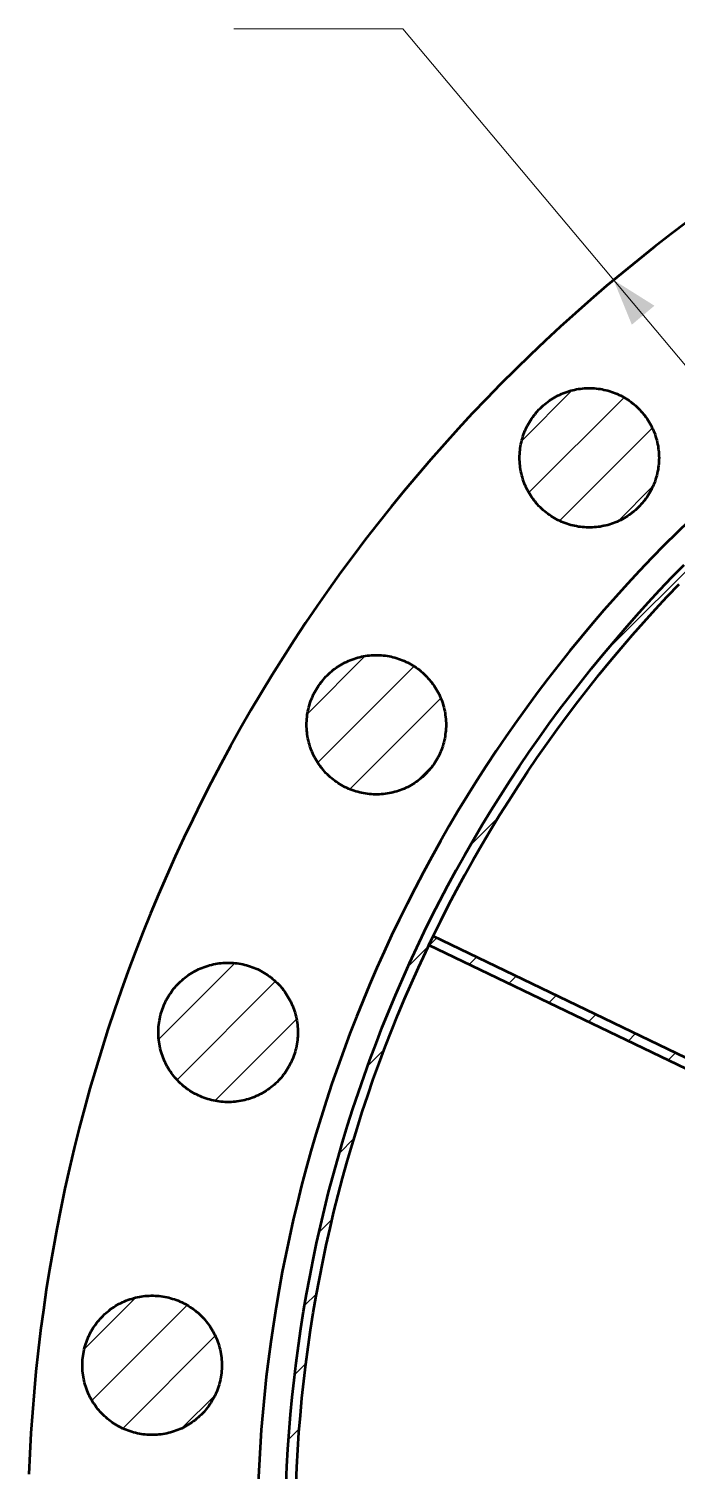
# Model space of a CAD drawing. Header units: millimetres. Extents: x 0 to 841, y 0 to 594.
# Drawn here: x 60.1 to 99.6, y 444 to 531.9 of the extents above; entities that cross this region are included whole.
import ezdxf

# ---------------------------------------------------------------- set-up
doc = ezdxf.new("R2010")
doc.units = ezdxf.units.MM
for name, color, linetype, lineweight in [('ACH', 7, 'CONTINUOUS', 13), ('COTA', 7, 'CONTINUOUS', 18), ('VIS', 7, 'CONTINUOUS', 50)]:
    doc.layers.add(name, color=color, linetype=linetype, lineweight=lineweight)

msp = doc.modelspace()

# ---------------------------------------------------------------- hatches: boundary and pattern name
at = {"layer": 'ACH'}
h = msp.add_hatch(dxfattribs=at)
h.set_pattern_fill('ANSI31', scale=0.8)
h.paths.add_polyline_path([(244.3, 440), (244.29, 438.676), (244.258, 437.352), (244.206, 436.029), (244.134, 434.707), (244.04, 433.386), (243.926, 432.067), (243.791, 430.749), (243.635, 429.434), (243.459, 428.122), (243.262, 426.813), (243.045, 425.506), (242.807, 424.204), (242.548, 422.905), (242.27, 421.611), (241.971, 420.321), (241.652, 419.035), (241.312, 417.756), (240.953, 416.481), (240.573, 415.212), (240.174, 413.95), (239.755, 412.694), (239.316, 411.444), (238.858, 410.202), (238.38, 408.967), (237.883, 407.74), (237.367, 406.52), (236.831, 405.309), (236.277, 404.107), (235.704, 402.913), (235.112, 401.729), (234.501, 400.554), (233.873, 399.388), (233.226, 398.233), (232.561, 397.088), (231.878, 395.953), (231.177, 394.83), (230.459, 393.717), (229.723, 392.616), (228.97, 391.527), (228.2, 390.45), (227.413, 389.385), (226.61, 388.332), (225.79, 387.292), (224.954, 386.265), (224.102, 385.252), (223.234, 384.251), (222.351, 383.265), (221.452, 382.293), (220.538, 381.335), (219.609, 380.391), (218.665, 379.462), (217.707, 378.548), (216.735, 377.649), (215.749, 376.766), (214.748, 375.898), (213.735, 375.046), (212.708, 374.21), (211.668, 373.39), (210.615, 372.587), (209.55, 371.8), (208.473, 371.03), (207.384, 370.277), (206.283, 369.541), (205.17, 368.823), (204.047, 368.122), (202.912, 367.439), (201.767, 366.774), (200.612, 366.127), (199.446, 365.499), (198.271, 364.888), (197.087, 364.296), (195.893, 363.723), (194.691, 363.169), (193.48, 362.633), (192.26, 362.117), (191.033, 361.62), (189.798, 361.142), (188.556, 360.684), (187.306, 360.245), (186.05, 359.826), (184.788, 359.427), (183.519, 359.047), (182.244, 358.688), (180.965, 358.348), (179.679, 358.029), (178.389, 357.73), (177.095, 357.452), (175.796, 357.193), (174.494, 356.955), (173.187, 356.738), (171.878, 356.541), (170.566, 356.365), (169.251, 356.209), (167.933, 356.074), (166.614, 355.96), (165.293, 355.866), (163.971, 355.794), (162.648, 355.742), (161.324, 355.71), (160, 355.7), (158.676, 355.71), (157.352, 355.742), (156.029, 355.794), (154.707, 355.866), (153.386, 355.96), (152.067, 356.074), (150.749, 356.209), (149.434, 356.365), (148.122, 356.541), (146.813, 356.738), (145.506, 356.955), (144.204, 357.193), (142.905, 357.452), (141.611, 357.73), (140.321, 358.029), (139.035, 358.348), (137.756, 358.688), (136.481, 359.047), (135.212, 359.427), (133.95, 359.826), (132.694, 360.245), (131.444, 360.684), (130.202, 361.142), (128.967, 361.62), (127.74, 362.117), (126.52, 362.633), (125.309, 363.169), (124.107, 363.723), (122.913, 364.296), (121.729, 364.888), (120.554, 365.499), (119.388, 366.127), (118.233, 366.774), (117.088, 367.439), (115.953, 368.122), (114.83, 368.823), (113.717, 369.541), (112.616, 370.277), (111.527, 371.03), (110.45, 371.8), (109.385, 372.587), (108.332, 373.39), (107.292, 374.21), (106.265, 375.046), (105.252, 375.898), (104.251, 376.766), (103.265, 377.649), (102.293, 378.548), (101.335, 379.462), (100.391, 380.391), (99.462, 381.335), (98.548, 382.293), (97.649, 383.265), (96.766, 384.251), (95.898, 385.252), (95.046, 386.265), (94.21, 387.292), (93.39, 388.332), (92.587, 389.385), (91.8, 390.45), (91.03, 391.527), (90.277, 392.616), (89.541, 393.717), (88.823, 394.83), (88.122, 395.953), (87.439, 397.088), (86.774, 398.233), (86.127, 399.388), (85.499, 400.554), (84.888, 401.729), (84.296, 402.913), (83.723, 404.107), (83.169, 405.309), (82.633, 406.52), (82.117, 407.74), (81.62, 408.967), (81.142, 410.202), (80.684, 411.444), (80.245, 412.694), (79.826, 413.95), (79.427, 415.212), (79.047, 416.481), (78.688, 417.756), (78.348, 419.035), (78.029, 420.321), (77.73, 421.611), (77.452, 422.905), (77.193, 424.204), (76.955, 425.506), (76.738, 426.813), (76.541, 428.122), (76.365, 429.434), (76.209, 430.749), (76.074, 432.067), (75.96, 433.386), (75.866, 434.707), (75.794, 436.029), (75.742, 437.352), (75.71, 438.676), (75.7, 440), (75.71, 441.324), (75.742, 442.648), (75.794, 443.971), (75.866, 445.293), (75.96, 446.614), (76.074, 447.933), (76.209, 449.251), (76.365, 450.566), (76.541, 451.878), (76.738, 453.187), (76.955, 454.494), (77.193, 455.796), (77.452, 457.095), (77.73, 458.389), (78.029, 459.679), (78.348, 460.965), (78.688, 462.244), (79.047, 463.519), (79.427, 464.788), (79.826, 466.05), (80.245, 467.306), (80.684, 468.556), (81.142, 469.798), (81.62, 471.033), (82.117, 472.26), (82.633, 473.48), (83.169, 474.691), (83.723, 475.893), (84.296, 477.087), (84.888, 478.271), (85.499, 479.446), (86.127, 480.612), (86.774, 481.767), (87.439, 482.912), (88.122, 484.047), (88.823, 485.17), (89.541, 486.283), (90.277, 487.384), (91.03, 488.473), (91.8, 489.55), (92.587, 490.615), (93.39, 491.668), (94.21, 492.708), (95.046, 493.735), (95.898, 494.748), (96.766, 495.749), (97.649, 496.735), (98.548, 497.707), (99.462, 498.665), (100.391, 499.609), (101.335, 500.538), (102.293, 501.452), (103.265, 502.351), (104.251, 503.234), (105.252, 504.102), (106.265, 504.954), (107.292, 505.79), (108.332, 506.61), (109.385, 507.413), (110.45, 508.2), (111.527, 508.97), (112.616, 509.723), (113.717, 510.459), (114.83, 511.177), (115.953, 511.878), (117.088, 512.561), (118.233, 513.226), (119.388, 513.873), (120.554, 514.501), (121.729, 515.112), (122.913, 515.704), (124.107, 516.277), (125.309, 516.831), (126.52, 517.367), (127.74, 517.883), (128.967, 518.38), (130.202, 518.858), (131.444, 519.316), (132.694, 519.755), (133.95, 520.174), (135.212, 520.573), (136.481, 520.953), (137.756, 521.312), (139.035, 521.652), (140.321, 521.971), (141.611, 522.27), (142.905, 522.548), (144.204, 522.807), (145.506, 523.045), (146.813, 523.262), (148.122, 523.459), (149.434, 523.635), (150.749, 523.791), (152.067, 523.926), (153.386, 524.04), (154.707, 524.134), (156.029, 524.206), (157.352, 524.258), (158.676, 524.29), (160, 524.3), (161.324, 524.29), (162.648, 524.258), (163.971, 524.206), (165.293, 524.134), (166.614, 524.04), (167.933, 523.926), (169.251, 523.791), (170.566, 523.635), (171.878, 523.459), (173.187, 523.262), (174.494, 523.045), (175.796, 522.807), (177.095, 522.548), (178.389, 522.27), (179.679, 521.971), (180.965, 521.652), (182.244, 521.312), (183.519, 520.953), (184.788, 520.573), (186.05, 520.174), (187.306, 519.755), (188.556, 519.316), (189.798, 518.858), (191.033, 518.38), (192.26, 517.883), (193.48, 517.367), (194.691, 516.831), (195.893, 516.277), (197.087, 515.704), (198.271, 515.112), (199.446, 514.501), (200.612, 513.873), (201.767, 513.226), (202.912, 512.561), (204.047, 511.878), (205.17, 511.177), (206.283, 510.459), (207.384, 509.723), (208.473, 508.97), (209.55, 508.2), (210.615, 507.413), (211.668, 506.61), (212.708, 505.79), (213.735, 504.954), (214.748, 504.102), (215.749, 503.234), (216.735, 502.351), (217.707, 501.452), (218.665, 500.538), (219.609, 499.609), (220.538, 498.665), (221.452, 497.707), (222.351, 496.735), (223.234, 495.749), (224.102, 494.748), (224.954, 493.735), (225.79, 492.708), (226.61, 491.668), (227.413, 490.615), (228.2, 489.55), (228.97, 488.473), (229.723, 487.384), (230.459, 486.283), (231.177, 485.17), (231.878, 484.047), (232.561, 482.912), (233.226, 481.767), (233.873, 480.612), (234.501, 479.446), (235.112, 478.271), (235.704, 477.087), (236.277, 475.893), (236.831, 474.691), (237.367, 473.48), (237.883, 472.26), (238.38, 471.033), (238.858, 469.798), (239.316, 468.556), (239.755, 467.306), (240.174, 466.05), (240.573, 464.788), (240.953, 463.519), (241.312, 462.244), (241.652, 460.965), (241.971, 459.679), (242.27, 458.389), (242.548, 457.095), (242.807, 455.796), (243.045, 454.494), (243.262, 453.187), (243.459, 451.878), (243.635, 450.566), (243.791, 449.251), (243.926, 447.933), (244.04, 446.614), (244.134, 445.293), (244.206, 443.971), (244.258, 442.648), (244.29, 441.324)])
h.paths.add_polyline_path([(243.7, 440), (243.69, 441.315), (243.659, 442.629), (243.607, 443.943), (243.535, 445.256), (243.442, 446.567), (243.329, 447.877), (243.195, 449.185), (243.04, 450.49), (242.865, 451.793), (242.67, 453.094), (242.454, 454.39), (242.217, 455.684), (241.961, 456.973), (241.684, 458.259), (241.387, 459.539), (241.07, 460.815), (240.733, 462.086), (240.377, 463.352), (240, 464.611), (239.603, 465.865), (239.187, 467.112), (238.752, 468.352), (238.297, 469.586), (237.822, 470.812), (237.329, 472.031), (236.816, 473.241), (236.284, 474.444), (235.734, 475.638), (235.165, 476.823), (234.577, 477.999), (233.971, 479.166), (233.347, 480.323), (232.704, 481.47), (232.044, 482.607), (231.366, 483.733), (230.67, 484.849), (229.957, 485.953), (229.227, 487.046), (228.479, 488.128), (227.715, 489.198), (226.934, 490.255), (226.136, 491.3), (225.322, 492.333), (224.492, 493.352), (223.646, 494.359), (222.784, 495.352), (221.907, 496.331), (221.015, 497.297), (220.107, 498.248), (219.185, 499.185), (218.248, 500.107), (217.297, 501.015), (216.331, 501.907), (215.352, 502.784), (214.359, 503.646), (213.352, 504.492), (212.333, 505.322), (211.3, 506.136), (210.255, 506.934), (209.198, 507.715), (208.128, 508.479), (207.046, 509.227), (205.953, 509.957), (204.849, 510.67), (203.733, 511.366), (202.607, 512.044), (201.47, 512.704), (200.323, 513.347), (199.166, 513.971), (197.999, 514.577), (196.823, 515.165), (195.638, 515.734), (194.444, 516.284), (193.241, 516.816), (192.031, 517.329), (190.812, 517.822), (189.586, 518.297), (188.352, 518.752), (187.112, 519.187), (185.865, 519.603), (184.611, 520), (183.352, 520.377), (182.086, 520.733), (180.815, 521.07), (179.539, 521.387), (178.259, 521.684), (176.973, 521.961), (175.684, 522.217), (174.39, 522.454), (173.094, 522.67), (171.793, 522.865), (170.49, 523.04), (169.185, 523.195), (167.877, 523.329), (166.567, 523.442), (165.256, 523.535), (163.943, 523.607), (162.629, 523.659), (161.315, 523.69), (160, 523.7), (158.685, 523.69), (157.371, 523.659), (156.057, 523.607), (154.744, 523.535), (153.433, 523.442), (152.123, 523.329), (150.815, 523.195), (149.51, 523.04), (148.207, 522.865), (146.906, 522.67), (145.61, 522.454), (144.316, 522.217), (143.027, 521.961), (141.741, 521.684), (140.461, 521.387), (139.185, 521.07), (137.914, 520.733), (136.648, 520.377), (135.389, 520), (134.135, 519.603), (132.888, 519.187), (131.648, 518.752), (130.414, 518.297), (129.188, 517.822), (127.969, 517.329), (126.759, 516.816), (125.556, 516.284), (124.362, 515.734), (123.177, 515.165), (122.001, 514.577), (120.834, 513.971), (119.677, 513.347), (118.53, 512.704), (117.393, 512.044), (116.267, 511.366), (115.151, 510.67), (114.047, 509.957), (112.954, 509.227), (111.872, 508.479), (110.802, 507.715), (109.745, 506.934), (108.7, 506.136), (107.667, 505.322), (106.648, 504.492), (105.641, 503.646), (104.648, 502.784), (103.669, 501.907), (102.703, 501.015), (101.752, 500.107), (100.815, 499.185), (99.893, 498.248), (98.985, 497.297), (98.093, 496.331), (97.216, 495.352), (96.354, 494.359), (95.508, 493.352), (94.678, 492.333), (93.864, 491.3), (93.066, 490.255), (92.285, 489.198), (91.521, 488.128), (90.773, 487.046), (90.043, 485.953), (89.33, 484.849), (88.634, 483.733), (87.956, 482.607), (87.296, 481.47), (86.653, 480.323), (86.029, 479.166), (85.423, 477.999), (84.835, 476.823), (84.266, 475.638), (83.716, 474.444), (83.184, 473.241), (82.671, 472.031), (82.178, 470.812), (81.703, 469.586), (81.248, 468.352), (80.813, 467.112), (80.397, 465.865), (80, 464.611), (79.623, 463.352), (79.267, 462.086), (78.93, 460.815), (78.613, 459.539), (78.316, 458.259), (78.039, 456.973), (77.783, 455.684), (77.546, 454.39), (77.33, 453.094), (77.135, 451.793), (76.96, 450.49), (76.805, 449.185), (76.671, 447.877), (76.558, 446.567), (76.465, 445.256), (76.393, 443.943), (76.341, 442.629), (76.31, 441.315), (76.3, 440), (76.31, 438.685), (76.341, 437.371), (76.393, 436.057), (76.465, 434.744), (76.558, 433.433), (76.671, 432.123), (76.805, 430.815), (76.96, 429.51), (77.135, 428.207), (77.33, 426.906), (77.546, 425.61), (77.783, 424.316), (78.039, 423.027), (78.316, 421.741), (78.613, 420.461), (78.93, 419.185), (79.267, 417.914), (79.623, 416.648), (80, 415.389), (80.397, 414.135), (80.813, 412.888), (81.248, 411.648), (81.703, 410.414), (82.178, 409.188), (82.671, 407.969), (83.184, 406.759), (83.716, 405.556), (84.266, 404.362), (84.835, 403.177), (85.423, 402.001), (86.029, 400.834), (86.653, 399.677), (87.296, 398.53), (87.956, 397.393), (88.634, 396.267), (89.33, 395.151), (90.043, 394.047), (90.773, 392.954), (91.521, 391.872), (92.285, 390.802), (93.066, 389.745), (93.864, 388.7), (94.678, 387.667), (95.508, 386.648), (96.354, 385.641), (97.216, 384.648), (98.093, 383.669), (98.985, 382.703), (99.893, 381.752), (100.815, 380.815), (101.752, 379.893), (102.703, 378.985), (103.669, 378.093), (104.648, 377.216), (105.641, 376.354), (106.648, 375.508), (107.667, 374.678), (108.7, 373.864), (109.745, 373.066), (110.802, 372.285), (111.872, 371.521), (112.954, 370.773), (114.047, 370.043), (115.151, 369.33), (116.267, 368.634), (117.393, 367.956), (118.53, 367.296), (119.677, 366.653), (120.834, 366.029), (122.001, 365.423), (123.177, 364.835), (124.362, 364.266), (125.556, 363.716), (126.759, 363.184), (127.969, 362.671), (129.188, 362.178), (130.414, 361.703), (131.648, 361.248), (132.888, 360.813), (134.135, 360.397), (135.389, 360), (136.648, 359.623), (137.914, 359.267), (139.185, 358.93), (140.461, 358.613), (141.741, 358.316), (143.027, 358.039), (144.316, 357.783), (145.61, 357.546), (146.906, 357.33), (148.207, 357.135), (149.51, 356.96), (150.815, 356.805), (152.123, 356.671), (153.433, 356.558), (154.744, 356.465), (156.057, 356.393), (157.371, 356.341), (158.685, 356.31), (160, 356.3), (161.315, 356.31), (162.629, 356.341), (163.943, 356.393), (165.256, 356.465), (166.567, 356.558), (167.877, 356.671), (169.185, 356.805), (170.49, 356.96), (171.793, 357.135), (173.094, 357.33), (174.39, 357.546), (175.684, 357.783), (176.973, 358.039), (178.259, 358.316), (179.539, 358.613), (180.815, 358.93), (182.086, 359.267), (183.352, 359.623), (184.611, 360), (185.865, 360.397), (187.112, 360.813), (188.352, 361.248), (189.586, 361.703), (190.812, 362.178), (192.031, 362.671), (193.241, 363.184), (194.444, 363.716), (195.638, 364.266), (196.823, 364.835), (197.999, 365.423), (199.166, 366.029), (200.323, 366.653), (201.47, 367.296), (202.607, 367.956), (203.733, 368.634), (204.849, 369.33), (205.953, 370.043), (207.046, 370.773), (208.128, 371.521), (209.198, 372.285), (210.255, 373.066), (211.3, 373.864), (212.333, 374.678), (213.352, 375.508), (214.359, 376.354), (215.352, 377.216), (216.331, 378.093), (217.297, 378.985), (218.248, 379.893), (219.185, 380.815), (220.107, 381.752), (221.015, 382.703), (221.907, 383.669), (222.784, 384.648), (223.646, 385.641), (224.492, 386.648), (225.322, 387.667), (226.136, 388.7), (226.934, 389.745), (227.715, 390.802), (228.479, 391.872), (229.227, 392.954), (229.957, 394.047), (230.67, 395.151), (231.366, 396.267), (232.044, 397.393), (232.704, 398.53), (233.347, 399.677), (233.971, 400.834), (234.577, 402.001), (235.165, 403.177), (235.734, 404.362), (236.284, 405.556), (236.816, 406.759), (237.329, 407.969), (237.822, 409.188), (238.297, 410.414), (238.752, 411.648), (239.187, 412.888), (239.603, 414.135), (240, 415.389), (240.377, 416.648), (240.733, 417.914), (241.07, 419.185), (241.387, 420.461), (241.684, 421.741), (241.961, 423.027), (242.217, 424.316), (242.454, 425.61), (242.67, 426.906), (242.865, 428.207), (243.04, 429.51), (243.195, 430.815), (243.329, 432.123), (243.442, 433.433), (243.535, 434.744), (243.607, 436.057), (243.659, 437.371), (243.69, 438.685)], flags=16)
h = msp.add_hatch(dxfattribs=at)
h.set_pattern_fill('ANSI31', scale=0.8)
h.paths.add_polyline_path([(98.489, 505.761), (98.487, 505.641), (98.482, 505.52), (98.474, 505.401), (98.462, 505.281), (98.447, 505.162), (98.428, 505.043), (98.406, 504.924), (98.381, 504.807), (98.352, 504.69), (98.32, 504.574), (98.285, 504.459), (98.246, 504.345), (98.205, 504.232), (98.16, 504.121), (98.112, 504.01), (98.061, 503.901), (98.007, 503.794), (97.949, 503.688), (97.889, 503.584), (97.826, 503.482), (97.76, 503.381), (97.691, 503.282), (97.62, 503.186), (97.546, 503.091), (97.469, 502.998), (97.389, 502.908), (97.307, 502.82), (97.223, 502.735), (97.136, 502.651), (97.047, 502.571), (96.956, 502.492), (96.862, 502.417), (96.766, 502.344), (96.669, 502.274), (96.569, 502.206), (96.467, 502.142), (96.364, 502.08), (96.259, 502.022), (96.152, 501.966), (96.044, 501.913), (95.935, 501.864), (95.824, 501.817), (95.711, 501.774), (95.598, 501.734), (95.484, 501.697), (95.368, 501.664), (95.252, 501.633), (95.134, 501.606), (95.017, 501.583), (94.898, 501.562), (94.779, 501.545), (94.659, 501.532), (94.54, 501.522), (94.419, 501.515), (94.299, 501.511), (94.179, 501.511), (94.059, 501.515), (93.939, 501.522), (93.819, 501.532), (93.699, 501.545), (93.58, 501.562), (93.462, 501.583), (93.344, 501.606), (93.226, 501.633), (93.11, 501.664), (92.995, 501.697), (92.88, 501.734), (92.767, 501.774), (92.654, 501.817), (92.543, 501.864), (92.434, 501.913), (92.326, 501.966), (92.219, 502.022), (92.114, 502.08), (92.011, 502.142), (91.909, 502.206), (91.81, 502.274), (91.712, 502.344), (91.616, 502.417), (91.523, 502.492), (91.431, 502.571), (91.342, 502.651), (91.255, 502.735), (91.171, 502.82), (91.089, 502.908), (91.009, 502.998), (90.932, 503.091), (90.858, 503.186), (90.787, 503.282), (90.718, 503.381), (90.652, 503.482), (90.589, 503.584), (90.529, 503.688), (90.472, 503.794), (90.417, 503.901), (90.366, 504.01), (90.318, 504.121), (90.274, 504.232), (90.232, 504.345), (90.193, 504.459), (90.158, 504.574), (90.126, 504.69), (90.098, 504.807), (90.072, 504.924), (90.05, 505.043), (90.032, 505.162), (90.016, 505.281), (90.004, 505.401), (89.996, 505.52), (89.991, 505.641), (89.989, 505.761), (89.991, 505.881), (89.996, 506.001), (90.004, 506.121), (90.016, 506.241), (90.032, 506.36), (90.05, 506.479), (90.072, 506.597), (90.098, 506.715), (90.126, 506.832), (90.158, 506.948), (90.193, 507.063), (90.232, 507.177), (90.274, 507.29), (90.318, 507.401), (90.366, 507.512), (90.417, 507.62), (90.472, 507.728), (90.529, 507.834), (90.589, 507.938), (90.652, 508.04), (90.718, 508.141), (90.787, 508.24), (90.858, 508.336), (90.932, 508.431), (91.009, 508.523), (91.089, 508.614), (91.171, 508.702), (91.255, 508.787), (91.342, 508.871), (91.431, 508.951), (91.523, 509.029), (91.616, 509.105), (91.712, 509.178), (91.81, 509.248), (91.909, 509.315), (92.011, 509.38), (92.114, 509.442), (92.219, 509.5), (92.326, 509.556), (92.434, 509.608), (92.543, 509.658), (92.654, 509.704), (92.767, 509.748), (92.88, 509.788), (92.995, 509.825), (93.11, 509.858), (93.226, 509.889), (93.344, 509.916), (93.462, 509.939), (93.58, 509.96), (93.699, 509.977), (93.819, 509.99), (93.939, 510), (94.059, 510.007), (94.179, 510.011), (94.299, 510.011), (94.419, 510.007), (94.54, 510), (94.659, 509.99), (94.779, 509.977), (94.898, 509.96), (95.017, 509.939), (95.134, 509.916), (95.252, 509.889), (95.368, 509.858), (95.484, 509.825), (95.598, 509.788), (95.711, 509.748), (95.824, 509.704), (95.935, 509.658), (96.044, 509.608), (96.152, 509.556), (96.259, 509.5), (96.364, 509.442), (96.467, 509.38), (96.569, 509.315), (96.669, 509.248), (96.766, 509.178), (96.862, 509.105), (96.956, 509.029), (97.047, 508.951), (97.136, 508.871), (97.223, 508.787), (97.307, 508.702), (97.389, 508.614), (97.469, 508.523), (97.546, 508.431), (97.62, 508.336), (97.691, 508.24), (97.76, 508.141), (97.826, 508.04), (97.889, 507.938), (97.949, 507.834), (98.007, 507.728), (98.061, 507.62), (98.112, 507.512), (98.16, 507.401), (98.205, 507.29), (98.246, 507.177), (98.285, 507.063), (98.32, 506.948), (98.352, 506.832), (98.381, 506.715), (98.406, 506.597), (98.428, 506.479), (98.447, 506.36), (98.462, 506.241), (98.474, 506.121), (98.482, 506.001), (98.487, 505.881)])
h = msp.add_hatch(dxfattribs=at)
h.set_pattern_fill('ANSI31', scale=0.8)
h.paths.add_polyline_path([(85.505, 489.479), (85.503, 489.359), (85.498, 489.239), (85.489, 489.119), (85.477, 488.999), (85.462, 488.88), (85.444, 488.761), (85.422, 488.642), (85.396, 488.525), (85.368, 488.408), (85.336, 488.292), (85.3, 488.177), (85.262, 488.063), (85.22, 487.95), (85.175, 487.839), (85.127, 487.728), (85.076, 487.62), (85.022, 487.512), (84.965, 487.406), (84.905, 487.302), (84.842, 487.2), (84.776, 487.099), (84.707, 487), (84.636, 486.904), (84.561, 486.809), (84.484, 486.717), (84.405, 486.626), (84.323, 486.538), (84.239, 486.453), (84.152, 486.369), (84.063, 486.289), (83.971, 486.21), (83.878, 486.135), (83.782, 486.062), (83.684, 485.992), (83.584, 485.924), (83.483, 485.86), (83.38, 485.798), (83.275, 485.74), (83.168, 485.684), (83.06, 485.631), (82.95, 485.582), (82.839, 485.535), (82.727, 485.492), (82.614, 485.452), (82.499, 485.415), (82.384, 485.382), (82.267, 485.351), (82.15, 485.324), (82.032, 485.301), (81.914, 485.28), (81.794, 485.263), (81.675, 485.25), (81.555, 485.24), (81.435, 485.233), (81.315, 485.229), (81.195, 485.229), (81.074, 485.233), (80.954, 485.24), (80.834, 485.25), (80.715, 485.263), (80.596, 485.28), (80.477, 485.301), (80.359, 485.324), (80.242, 485.351), (80.126, 485.382), (80.01, 485.415), (79.896, 485.452), (79.782, 485.492), (79.67, 485.535), (79.559, 485.582), (79.449, 485.631), (79.341, 485.684), (79.235, 485.74), (79.13, 485.798), (79.026, 485.86), (78.925, 485.924), (78.825, 485.992), (78.727, 486.062), (78.632, 486.135), (78.538, 486.21), (78.447, 486.289), (78.358, 486.369), (78.271, 486.453), (78.186, 486.538), (78.104, 486.626), (78.025, 486.717), (77.948, 486.809), (77.874, 486.904), (77.802, 487), (77.733, 487.099), (77.668, 487.2), (77.604, 487.302), (77.544, 487.406), (77.487, 487.512), (77.433, 487.62), (77.382, 487.728), (77.334, 487.839), (77.289, 487.95), (77.247, 488.063), (77.209, 488.177), (77.174, 488.292), (77.142, 488.408), (77.113, 488.525), (77.088, 488.642), (77.066, 488.761), (77.047, 488.88), (77.032, 488.999), (77.02, 489.119), (77.011, 489.239), (77.006, 489.359), (77.005, 489.479), (77.006, 489.599), (77.011, 489.719), (77.02, 489.839), (77.032, 489.959), (77.047, 490.078), (77.066, 490.197), (77.088, 490.315), (77.113, 490.433), (77.142, 490.55), (77.174, 490.666), (77.209, 490.781), (77.247, 490.895), (77.289, 491.008), (77.334, 491.119), (77.382, 491.23), (77.433, 491.338), (77.487, 491.446), (77.544, 491.552), (77.604, 491.656), (77.668, 491.758), (77.733, 491.859), (77.802, 491.958), (77.874, 492.054), (77.948, 492.149), (78.025, 492.241), (78.104, 492.332), (78.186, 492.42), (78.271, 492.505), (78.358, 492.589), (78.447, 492.669), (78.538, 492.748), (78.632, 492.823), (78.727, 492.896), (78.825, 492.966), (78.925, 493.033), (79.026, 493.098), (79.13, 493.16), (79.235, 493.218), (79.341, 493.274), (79.449, 493.327), (79.559, 493.376), (79.67, 493.423), (79.782, 493.466), (79.896, 493.506), (80.01, 493.543), (80.126, 493.576), (80.242, 493.607), (80.359, 493.634), (80.477, 493.657), (80.596, 493.678), (80.715, 493.695), (80.834, 493.708), (80.954, 493.718), (81.074, 493.725), (81.195, 493.729), (81.315, 493.729), (81.435, 493.725), (81.555, 493.718), (81.675, 493.708), (81.794, 493.695), (81.914, 493.678), (82.032, 493.657), (82.15, 493.634), (82.267, 493.607), (82.384, 493.576), (82.499, 493.543), (82.614, 493.506), (82.727, 493.466), (82.839, 493.423), (82.95, 493.376), (83.06, 493.327), (83.168, 493.274), (83.275, 493.218), (83.38, 493.16), (83.483, 493.098), (83.584, 493.033), (83.684, 492.966), (83.782, 492.896), (83.878, 492.823), (83.971, 492.748), (84.063, 492.669), (84.152, 492.589), (84.239, 492.505), (84.323, 492.42), (84.405, 492.332), (84.484, 492.241), (84.561, 492.149), (84.636, 492.054), (84.707, 491.958), (84.776, 491.859), (84.842, 491.758), (84.905, 491.656), (84.965, 491.552), (85.022, 491.446), (85.076, 491.338), (85.127, 491.23), (85.175, 491.119), (85.22, 491.008), (85.262, 490.895), (85.3, 490.781), (85.336, 490.666), (85.368, 490.55), (85.396, 490.433), (85.422, 490.315), (85.444, 490.197), (85.462, 490.078), (85.477, 489.959), (85.489, 489.839), (85.498, 489.719), (85.503, 489.599)])
h = msp.add_hatch(dxfattribs=at)
h.set_pattern_fill('ANSI31', scale=0.8)
h.paths.add_polyline_path([(84.72, 476.586), (106.703, 466), (106.442, 465.459), (84.459, 476.046), (84.492, 476.113), (84.524, 476.181), (84.556, 476.248), (84.589, 476.316), (84.621, 476.384), (84.654, 476.451), (84.687, 476.519), (84.72, 476.586)])
h = msp.add_hatch(dxfattribs=at)
h.set_pattern_fill('ANSI31', scale=0.8)
h.paths.add_polyline_path([(76.469, 470.716), (76.467, 470.596), (76.462, 470.476), (76.454, 470.356), (76.442, 470.236), (76.426, 470.117), (76.408, 469.998), (76.386, 469.879), (76.36, 469.762), (76.332, 469.645), (76.3, 469.529), (76.265, 469.414), (76.226, 469.3), (76.184, 469.187), (76.14, 469.076), (76.092, 468.965), (76.04, 468.856), (75.986, 468.749), (75.929, 468.643), (75.869, 468.539), (75.806, 468.437), (75.74, 468.336), (75.671, 468.237), (75.6, 468.141), (75.526, 468.046), (75.449, 467.954), (75.369, 467.863), (75.287, 467.775), (75.203, 467.69), (75.116, 467.606), (75.027, 467.526), (74.935, 467.447), (74.842, 467.372), (74.746, 467.299), (74.648, 467.229), (74.549, 467.161), (74.447, 467.097), (74.344, 467.035), (74.239, 466.977), (74.132, 466.921), (74.024, 466.868), (73.914, 466.819), (73.803, 466.772), (73.691, 466.729), (73.578, 466.689), (73.463, 466.652), (73.348, 466.619), (73.231, 466.588), (73.114, 466.561), (72.996, 466.538), (72.878, 466.517), (72.759, 466.5), (72.639, 466.487), (72.519, 466.477), (72.399, 466.47), (72.279, 466.466), (72.159, 466.466), (72.038, 466.47), (71.918, 466.477), (71.799, 466.487), (71.679, 466.5), (71.56, 466.517), (71.441, 466.538), (71.323, 466.561), (71.206, 466.588), (71.09, 466.619), (70.974, 466.652), (70.86, 466.689), (70.746, 466.729), (70.634, 466.772), (70.523, 466.819), (70.414, 466.868), (70.305, 466.921), (70.199, 466.977), (70.094, 467.035), (69.991, 467.097), (69.889, 467.161), (69.789, 467.229), (69.692, 467.299), (69.596, 467.372), (69.502, 467.447), (69.411, 467.526), (69.322, 467.606), (69.235, 467.69), (69.151, 467.775), (69.069, 467.863), (68.989, 467.954), (68.912, 468.046), (68.838, 468.141), (68.766, 468.237), (68.698, 468.336), (68.632, 468.437), (68.569, 468.539), (68.509, 468.643), (68.451, 468.749), (68.397, 468.856), (68.346, 468.965), (68.298, 469.076), (68.253, 469.187), (68.212, 469.3), (68.173, 469.414), (68.138, 469.529), (68.106, 469.645), (68.077, 469.762), (68.052, 469.879), (68.03, 469.998), (68.011, 470.117), (67.996, 470.236), (67.984, 470.356), (67.976, 470.476), (67.971, 470.596), (67.969, 470.716), (67.971, 470.836), (67.976, 470.956), (67.984, 471.076), (67.996, 471.196), (68.011, 471.315), (68.03, 471.434), (68.052, 471.552), (68.077, 471.67), (68.106, 471.787), (68.138, 471.903), (68.173, 472.018), (68.212, 472.132), (68.253, 472.245), (68.298, 472.356), (68.346, 472.467), (68.397, 472.575), (68.451, 472.683), (68.509, 472.789), (68.569, 472.893), (68.632, 472.995), (68.698, 473.096), (68.766, 473.195), (68.838, 473.291), (68.912, 473.386), (68.989, 473.478), (69.069, 473.569), (69.151, 473.657), (69.235, 473.742), (69.322, 473.826), (69.411, 473.906), (69.502, 473.984), (69.596, 474.06), (69.692, 474.133), (69.789, 474.203), (69.889, 474.27), (69.991, 474.335), (70.094, 474.397), (70.199, 474.455), (70.305, 474.511), (70.414, 474.564), (70.523, 474.613), (70.634, 474.659), (70.746, 474.703), (70.86, 474.743), (70.974, 474.78), (71.09, 474.813), (71.206, 474.844), (71.323, 474.871), (71.441, 474.894), (71.56, 474.915), (71.679, 474.932), (71.799, 474.945), (71.918, 474.955), (72.038, 474.962), (72.159, 474.966), (72.279, 474.966), (72.399, 474.962), (72.519, 474.955), (72.639, 474.945), (72.759, 474.932), (72.878, 474.915), (72.996, 474.894), (73.114, 474.871), (73.231, 474.844), (73.348, 474.813), (73.463, 474.78), (73.578, 474.743), (73.691, 474.703), (73.803, 474.659), (73.914, 474.613), (74.024, 474.564), (74.132, 474.511), (74.239, 474.455), (74.344, 474.397), (74.447, 474.335), (74.549, 474.27), (74.648, 474.203), (74.746, 474.133), (74.842, 474.06), (74.935, 473.984), (75.027, 473.906), (75.116, 473.826), (75.203, 473.742), (75.287, 473.657), (75.369, 473.569), (75.449, 473.478), (75.526, 473.386), (75.6, 473.291), (75.671, 473.195), (75.74, 473.096), (75.806, 472.995), (75.869, 472.893), (75.929, 472.789), (75.986, 472.683), (76.04, 472.575), (76.092, 472.467), (76.14, 472.356), (76.184, 472.245), (76.226, 472.132), (76.265, 472.018), (76.3, 471.903), (76.332, 471.787), (76.36, 471.67), (76.386, 471.552), (76.408, 471.434), (76.426, 471.315), (76.442, 471.196), (76.454, 471.076), (76.462, 470.956), (76.467, 470.836)])
h = msp.add_hatch(dxfattribs=at)
h.set_pattern_fill('ANSI31', scale=0.8)
h.paths.add_polyline_path([(71.835, 450.413), (71.833, 450.292), (71.828, 450.172), (71.819, 450.052), (71.808, 449.933), (71.792, 449.813), (71.774, 449.694), (71.752, 449.576), (71.726, 449.459), (71.698, 449.342), (71.666, 449.226), (71.63, 449.111), (71.592, 448.997), (71.55, 448.884), (71.505, 448.772), (71.457, 448.662), (71.406, 448.553), (71.352, 448.446), (71.295, 448.34), (71.235, 448.236), (71.172, 448.133), (71.106, 448.033), (71.037, 447.934), (70.966, 447.837), (70.891, 447.743), (70.815, 447.65), (70.735, 447.56), (70.653, 447.472), (70.569, 447.386), (70.482, 447.303), (70.393, 447.222), (70.301, 447.144), (70.208, 447.069), (70.112, 446.996), (70.014, 446.926), (69.915, 446.858), (69.813, 446.794), (69.71, 446.732), (69.605, 446.673), (69.498, 446.618), (69.39, 446.565), (69.28, 446.516), (69.169, 446.469), (69.057, 446.426), (68.944, 446.386), (68.829, 446.349), (68.714, 446.315), (68.597, 446.285), (68.48, 446.258), (68.362, 446.234), (68.244, 446.214), (68.125, 446.197), (68.005, 446.184), (67.885, 446.173), (67.765, 446.167), (67.645, 446.163), (67.525, 446.163), (67.404, 446.167), (67.284, 446.173), (67.164, 446.184), (67.045, 446.197), (66.926, 446.214), (66.807, 446.234), (66.689, 446.258), (66.572, 446.285), (66.456, 446.315), (66.34, 446.349), (66.226, 446.386), (66.112, 446.426), (66, 446.469), (65.889, 446.516), (65.78, 446.565), (65.671, 446.618), (65.565, 446.673), (65.46, 446.732), (65.356, 446.794), (65.255, 446.858), (65.155, 446.926), (65.058, 446.996), (64.962, 447.069), (64.868, 447.144), (64.777, 447.222), (64.688, 447.303), (64.601, 447.386), (64.516, 447.472), (64.434, 447.56), (64.355, 447.65), (64.278, 447.743), (64.204, 447.837), (64.132, 447.934), (64.064, 448.033), (63.998, 448.133), (63.935, 448.236), (63.874, 448.34), (63.817, 448.446), (63.763, 448.553), (63.712, 448.662), (63.664, 448.772), (63.619, 448.884), (63.578, 448.997), (63.539, 449.111), (63.504, 449.226), (63.472, 449.342), (63.443, 449.459), (63.418, 449.576), (63.396, 449.694), (63.377, 449.813), (63.362, 449.933), (63.35, 450.052), (63.342, 450.172), (63.336, 450.292), (63.335, 450.413), (63.336, 450.533), (63.342, 450.653), (63.35, 450.773), (63.362, 450.893), (63.377, 451.012), (63.396, 451.131), (63.418, 451.249), (63.443, 451.367), (63.472, 451.484), (63.504, 451.6), (63.539, 451.715), (63.578, 451.829), (63.619, 451.941), (63.664, 452.053), (63.712, 452.163), (63.763, 452.272), (63.817, 452.38), (63.874, 452.485), (63.935, 452.59), (63.998, 452.692), (64.064, 452.793), (64.132, 452.891), (64.204, 452.988), (64.278, 453.083), (64.355, 453.175), (64.434, 453.265), (64.516, 453.353), (64.601, 453.439), (64.688, 453.522), (64.777, 453.603), (64.868, 453.681), (64.962, 453.757), (65.058, 453.83), (65.155, 453.9), (65.255, 453.967), (65.356, 454.032), (65.46, 454.093), (65.565, 454.152), (65.671, 454.208), (65.78, 454.26), (65.889, 454.31), (66, 454.356), (66.112, 454.399), (66.226, 454.44), (66.34, 454.476), (66.456, 454.51), (66.572, 454.54), (66.689, 454.567), (66.807, 454.591), (66.926, 454.611), (67.045, 454.628), (67.164, 454.642), (67.284, 454.652), (67.404, 454.659), (67.525, 454.662), (67.645, 454.662), (67.765, 454.659), (67.885, 454.652), (68.005, 454.642), (68.125, 454.628), (68.244, 454.611), (68.362, 454.591), (68.48, 454.567), (68.597, 454.54), (68.714, 454.51), (68.829, 454.476), (68.944, 454.44), (69.057, 454.399), (69.169, 454.356), (69.28, 454.31), (69.39, 454.26), (69.498, 454.208), (69.605, 454.152), (69.71, 454.093), (69.813, 454.032), (69.915, 453.967), (70.014, 453.9), (70.112, 453.83), (70.208, 453.757), (70.301, 453.681), (70.393, 453.603), (70.482, 453.522), (70.569, 453.439), (70.653, 453.353), (70.735, 453.265), (70.815, 453.175), (70.891, 453.083), (70.966, 452.988), (71.037, 452.891), (71.106, 452.793), (71.172, 452.692), (71.235, 452.59), (71.295, 452.485), (71.352, 452.38), (71.406, 452.272), (71.457, 452.163), (71.505, 452.053), (71.55, 451.941), (71.592, 451.829), (71.63, 451.715), (71.666, 451.6), (71.698, 451.484), (71.726, 451.367), (71.752, 451.249), (71.774, 451.131), (71.792, 451.012), (71.808, 450.893), (71.819, 450.773), (71.828, 450.653), (71.833, 450.533), (71.835, 450.413)])

# ---------------------------------------------------------------- linework, layer by layer
at = {"layer": 'COTA'}
for p, q in [((82.865, 531.925), (72.565, 531.925)), ((224.279, 363.396), (82.865, 531.925))]:
    msp.add_line(p, q, dxfattribs=at)
msp.add_solid([(95.721, 516.604), (96.832, 513.881), (98.21, 515.038)], dxfattribs=at)
at = {"layer": 'VIS'}
for points in [[(100.21, 520.157), (99.207, 519.399), (98.214, 518.629), (97.231, 517.846), (96.258, 517.051), (95.294, 516.244), (94.341, 515.425), (93.399, 514.594), (92.467, 513.751), (91.545, 512.897), (90.635, 512.031), (89.735, 511.154), (88.846, 510.265), (87.969, 509.365), (87.103, 508.455), (86.249, 507.533), (85.406, 506.601), (84.575, 505.659), (83.756, 504.706), (82.949, 503.742), (82.154, 502.769), (81.371, 501.786), (80.601, 500.793), (79.843, 499.79), (79.098, 498.779), (78.366, 497.757), (77.647, 496.727), (76.94, 495.688), (76.247, 494.639), (75.567, 493.583), (74.901, 492.517), (74.247, 491.444), (73.608, 490.362), (72.982, 489.273), (72.369, 488.175), (71.771, 487.07), (71.186, 485.958), (70.616, 484.838), (70.059, 483.712), (69.517, 482.578), (68.989, 481.438), (68.476, 480.291), (67.977, 479.137), (67.492, 477.978), (67.022, 476.812), (66.567, 475.641), (66.127, 474.464), (65.701, 473.282), (65.29, 472.094), (64.894, 470.902), (64.514, 469.704), (64.148, 468.502), (63.797, 467.295), (63.462, 466.084), (63.142, 464.869), (62.837, 463.65), (62.547, 462.427), (62.273, 461.201), (62.014, 459.971), (61.771, 458.738), (61.544, 457.502), (61.331, 456.264), (61.135, 455.023), (60.954, 453.779), (60.789, 452.533), (60.639, 451.286), (60.505, 450.036), (60.387, 448.785), (60.284, 447.533), (60.197, 446.279), (60.126, 445.024), (60.071, 443.769)], [(98.489, 505.761), (98.487, 505.641), (98.482, 505.52), (98.474, 505.401), (98.462, 505.281), (98.447, 505.162), (98.428, 505.043), (98.406, 504.924), (98.381, 504.807), (98.352, 504.69), (98.32, 504.574), (98.285, 504.459), (98.246, 504.345), (98.205, 504.232), (98.16, 504.121), (98.112, 504.01), (98.061, 503.901), (98.007, 503.794), (97.949, 503.688), (97.889, 503.584), (97.826, 503.482), (97.76, 503.381), (97.691, 503.282), (97.62, 503.186), (97.546, 503.091), (97.469, 502.998), (97.389, 502.908), (97.307, 502.82), (97.223, 502.735), (97.136, 502.651), (97.047, 502.571), (96.956, 502.492), (96.862, 502.417), (96.766, 502.344), (96.669, 502.274), (96.569, 502.206), (96.467, 502.142), (96.364, 502.08), (96.259, 502.022), (96.152, 501.966), (96.044, 501.913), (95.935, 501.864), (95.824, 501.817), (95.711, 501.774), (95.598, 501.734), (95.484, 501.697), (95.368, 501.664), (95.252, 501.633), (95.134, 501.606), (95.017, 501.583), (94.898, 501.562), (94.779, 501.545), (94.659, 501.532), (94.54, 501.522), (94.419, 501.515), (94.299, 501.511), (94.179, 501.511), (94.059, 501.515), (93.939, 501.522), (93.819, 501.532), (93.699, 501.545), (93.58, 501.562), (93.462, 501.583), (93.344, 501.606), (93.226, 501.633), (93.11, 501.664), (92.995, 501.697), (92.88, 501.734), (92.767, 501.774), (92.654, 501.817), (92.543, 501.864), (92.434, 501.913), (92.326, 501.966), (92.219, 502.022), (92.114, 502.08), (92.011, 502.142), (91.909, 502.206), (91.81, 502.274), (91.712, 502.344), (91.616, 502.417), (91.523, 502.492), (91.431, 502.571), (91.342, 502.651), (91.255, 502.735), (91.171, 502.82), (91.089, 502.908), (91.009, 502.998), (90.932, 503.091), (90.858, 503.186), (90.787, 503.282), (90.718, 503.381), (90.652, 503.482), (90.589, 503.584), (90.529, 503.688), (90.472, 503.794), (90.417, 503.901), (90.366, 504.01), (90.318, 504.121), (90.274, 504.232), (90.232, 504.345), (90.193, 504.459), (90.158, 504.574), (90.126, 504.69), (90.098, 504.807), (90.072, 504.924), (90.05, 505.043), (90.032, 505.162), (90.016, 505.281), (90.004, 505.401), (89.996, 505.52), (89.991, 505.641), (89.989, 505.761), (89.991, 505.881), (89.996, 506.001), (90.004, 506.121), (90.016, 506.241), (90.032, 506.36), (90.05, 506.479), (90.072, 506.597), (90.098, 506.715), (90.126, 506.832), (90.158, 506.948), (90.193, 507.063), (90.232, 507.177), (90.274, 507.29), (90.318, 507.401), (90.366, 507.512), (90.417, 507.62), (90.472, 507.728), (90.529, 507.834), (90.589, 507.938), (90.652, 508.04), (90.718, 508.141), (90.787, 508.24), (90.858, 508.336), (90.932, 508.431), (91.009, 508.523), (91.089, 508.614), (91.171, 508.702), (91.255, 508.787), (91.342, 508.871), (91.431, 508.951), (91.523, 509.029), (91.616, 509.105), (91.712, 509.178), (91.81, 509.248), (91.909, 509.315), (92.011, 509.38), (92.114, 509.442), (92.219, 509.5), (92.326, 509.556), (92.434, 509.608), (92.543, 509.658), (92.654, 509.704), (92.767, 509.748), (92.88, 509.788), (92.995, 509.825), (93.11, 509.858), (93.226, 509.889), (93.344, 509.916), (93.462, 509.939), (93.58, 509.96), (93.699, 509.977), (93.819, 509.99), (93.939, 510), (94.059, 510.007), (94.179, 510.011), (94.299, 510.011), (94.419, 510.007), (94.54, 510), (94.659, 509.99), (94.779, 509.977), (94.898, 509.96), (95.017, 509.939), (95.134, 509.916), (95.252, 509.889), (95.368, 509.858), (95.484, 509.825), (95.598, 509.788), (95.711, 509.748), (95.824, 509.704), (95.935, 509.658), (96.044, 509.608), (96.152, 509.556), (96.259, 509.5), (96.364, 509.442), (96.467, 509.38), (96.569, 509.315), (96.669, 509.248), (96.766, 509.178), (96.862, 509.105), (96.956, 509.029), (97.047, 508.951), (97.136, 508.871), (97.223, 508.787), (97.307, 508.702), (97.389, 508.614), (97.469, 508.523), (97.546, 508.431), (97.62, 508.336), (97.691, 508.24), (97.76, 508.141), (97.826, 508.04), (97.889, 507.938), (97.949, 507.834), (98.007, 507.728), (98.061, 507.62), (98.112, 507.512), (98.16, 507.401), (98.205, 507.29), (98.246, 507.177), (98.285, 507.063), (98.32, 506.948), (98.352, 506.832), (98.381, 506.715), (98.406, 506.597), (98.428, 506.479), (98.447, 506.36), (98.462, 506.241), (98.474, 506.121), (98.482, 506.001), (98.487, 505.881), (98.489, 505.761)], [(100.346, 501.947), (99.572, 501.192), (98.808, 500.428), (98.053, 499.654), (97.309, 498.871), (96.574, 498.079), (95.849, 497.277), (95.134, 496.466), (94.43, 495.647), (93.736, 494.818), (93.052, 493.981), (92.379, 493.136), (91.717, 492.282), (91.065, 491.42), (90.425, 490.55), (89.795, 489.671), (89.176, 488.785), (88.569, 487.891), (87.973, 486.99), (87.388, 486.081), (86.814, 485.165), (86.253, 484.242), (85.703, 483.312), (85.164, 482.375), (84.638, 481.431), (84.123, 480.481), (83.62, 479.524), (83.13, 478.561), (82.651, 477.592), (82.185, 476.617), (81.731, 475.636), (81.289, 474.65), (80.86, 473.658), (80.443, 472.661), (80.039, 471.659), (79.648, 470.651), (79.269, 469.639), (78.903, 468.622), (78.55, 467.601), (78.209, 466.575), (77.882, 465.546), (77.567, 464.512), (77.266, 463.474), (76.977, 462.432), (76.702, 461.387), (76.44, 460.339), (76.191, 459.287), (75.955, 458.233), (75.732, 457.175), (75.523, 456.115), (75.327, 455.052), (75.145, 453.987), (74.976, 452.919), (74.82, 451.85), (74.678, 450.779), (74.549, 449.706), (74.434, 448.631), (74.333, 447.555), (74.244, 446.478), (74.17, 445.4), (74.109, 444.321), (74.061, 443.241)], [(75.76, 443.177), (75.806, 444.236), (75.866, 445.293), (75.94, 446.35), (76.026, 447.406), (76.126, 448.46), (76.239, 449.514), (76.365, 450.566), (76.504, 451.616), (76.657, 452.664), (76.822, 453.71), (77.001, 454.754), (77.193, 455.796), (77.398, 456.836), (77.616, 457.872), (77.847, 458.906), (78.091, 459.937), (78.348, 460.965), (78.618, 461.989), (78.901, 463.01), (79.197, 464.027), (79.505, 465.041), (79.826, 466.05), (80.16, 467.056), (80.506, 468.057), (80.865, 469.053), (81.236, 470.046), (81.62, 471.033), (82.016, 472.015), (82.424, 472.993), (82.845, 473.965), (83.278, 474.932), (83.723, 475.893), (84.18, 476.849), (84.649, 477.799), (85.13, 478.743), (85.623, 479.68), (86.127, 480.612), (86.644, 481.537), (87.171, 482.455), (87.711, 483.367), (88.261, 484.272), (88.823, 485.17), (89.396, 486.061), (89.981, 486.945), (90.576, 487.821), (91.183, 488.689), (91.8, 489.55), (92.428, 490.403), (93.067, 491.249), (93.716, 492.086), (94.376, 492.914), (95.046, 493.735), (95.726, 494.547), (96.417, 495.35), (97.117, 496.145), (97.828, 496.931), (98.548, 497.707), (99.278, 498.475), (100.018, 499.233)], [(76.359, 443.155), (76.406, 444.205), (76.465, 445.256), (76.538, 446.305), (76.624, 447.353), (76.723, 448.4), (76.835, 449.446), (76.96, 450.49), (77.098, 451.533), (77.25, 452.574), (77.414, 453.613), (77.592, 454.649), (77.783, 455.684), (77.986, 456.716), (78.203, 457.745), (78.432, 458.771), (78.674, 459.795), (78.93, 460.815), (79.198, 461.832), (79.478, 462.846), (79.772, 463.856), (80.078, 464.862), (80.397, 465.865), (80.728, 466.863), (81.072, 467.857), (81.428, 468.847), (81.797, 469.832), (82.178, 470.812), (82.571, 471.788), (82.977, 472.758), (83.394, 473.723), (83.824, 474.683), (84.266, 475.638), (84.72, 476.587), (85.185, 477.53), (85.663, 478.467), (86.152, 479.398), (86.653, 480.323), (87.166, 481.241), (87.69, 482.153), (88.225, 483.059), (88.772, 483.957), (89.33, 484.849), (89.899, 485.733), (90.479, 486.61), (91.07, 487.48), (91.672, 488.343), (92.285, 489.198), (92.909, 490.045), (93.543, 490.884), (94.188, 491.715), (94.843, 492.538), (95.508, 493.352), (96.184, 494.159), (96.869, 494.956), (97.565, 495.745), (98.27, 496.525), (98.985, 497.297), (99.71, 498.059)], [(85.505, 489.479), (85.503, 489.359), (85.498, 489.239), (85.489, 489.119), (85.477, 488.999), (85.462, 488.88), (85.444, 488.761), (85.422, 488.642), (85.396, 488.525), (85.368, 488.408), (85.336, 488.292), (85.3, 488.177), (85.262, 488.063), (85.22, 487.95), (85.175, 487.839), (85.127, 487.728), (85.076, 487.62), (85.022, 487.512), (84.965, 487.406), (84.905, 487.302), (84.842, 487.2), (84.776, 487.099), (84.707, 487), (84.636, 486.904), (84.561, 486.809), (84.484, 486.717), (84.405, 486.626), (84.323, 486.538), (84.239, 486.453), (84.152, 486.369), (84.063, 486.289), (83.971, 486.21), (83.878, 486.135), (83.782, 486.062), (83.684, 485.992), (83.584, 485.924), (83.483, 485.86), (83.38, 485.798), (83.275, 485.74), (83.168, 485.684), (83.06, 485.631), (82.95, 485.582), (82.839, 485.535), (82.727, 485.492), (82.614, 485.452), (82.499, 485.415), (82.384, 485.382), (82.267, 485.351), (82.15, 485.324), (82.032, 485.301), (81.914, 485.28), (81.794, 485.263), (81.675, 485.25), (81.555, 485.24), (81.435, 485.233), (81.315, 485.229), (81.195, 485.229), (81.074, 485.233), (80.954, 485.24), (80.834, 485.25), (80.715, 485.263), (80.596, 485.28), (80.477, 485.301), (80.359, 485.324), (80.242, 485.351), (80.126, 485.382), (80.01, 485.415), (79.896, 485.452), (79.782, 485.492), (79.67, 485.535), (79.559, 485.582), (79.449, 485.631), (79.341, 485.684), (79.235, 485.74), (79.13, 485.798), (79.026, 485.86), (78.925, 485.924), (78.825, 485.992), (78.727, 486.062), (78.632, 486.135), (78.538, 486.21), (78.447, 486.289), (78.358, 486.369), (78.271, 486.453), (78.186, 486.538), (78.104, 486.626), (78.025, 486.717), (77.948, 486.809), (77.874, 486.904), (77.802, 487), (77.733, 487.099), (77.668, 487.2), (77.604, 487.302), (77.544, 487.406), (77.487, 487.512), (77.433, 487.62), (77.382, 487.728), (77.334, 487.839), (77.289, 487.95), (77.247, 488.063), (77.209, 488.177), (77.174, 488.292), (77.142, 488.408), (77.113, 488.525), (77.088, 488.642), (77.066, 488.761), (77.047, 488.88), (77.032, 488.999), (77.02, 489.119), (77.011, 489.239), (77.006, 489.359), (77.005, 489.479), (77.006, 489.599), (77.011, 489.719), (77.02, 489.839), (77.032, 489.959), (77.047, 490.078), (77.066, 490.197), (77.088, 490.315), (77.113, 490.433), (77.142, 490.55), (77.174, 490.666), (77.209, 490.781), (77.247, 490.895), (77.289, 491.008), (77.334, 491.119), (77.382, 491.23), (77.433, 491.338), (77.487, 491.446), (77.544, 491.552), (77.604, 491.656), (77.668, 491.758), (77.733, 491.859), (77.802, 491.958), (77.874, 492.054), (77.948, 492.149), (78.025, 492.241), (78.104, 492.332), (78.186, 492.42), (78.271, 492.505), (78.358, 492.589), (78.447, 492.669), (78.538, 492.748), (78.632, 492.823), (78.727, 492.896), (78.825, 492.966), (78.925, 493.033), (79.026, 493.098), (79.13, 493.16), (79.235, 493.218), (79.341, 493.274), (79.449, 493.327), (79.559, 493.376), (79.67, 493.423), (79.782, 493.466), (79.896, 493.506), (80.01, 493.543), (80.126, 493.576), (80.242, 493.607), (80.359, 493.634), (80.477, 493.657), (80.596, 493.678), (80.715, 493.695), (80.834, 493.708), (80.954, 493.718), (81.074, 493.725), (81.195, 493.729), (81.315, 493.729), (81.435, 493.725), (81.555, 493.718), (81.675, 493.708), (81.794, 493.695), (81.914, 493.678), (82.032, 493.657), (82.15, 493.634), (82.267, 493.607), (82.384, 493.576), (82.499, 493.543), (82.614, 493.506), (82.727, 493.466), (82.839, 493.423), (82.95, 493.376), (83.06, 493.327), (83.168, 493.274), (83.275, 493.218), (83.38, 493.16), (83.483, 493.098), (83.584, 493.033), (83.684, 492.966), (83.782, 492.896), (83.878, 492.823), (83.971, 492.748), (84.063, 492.669), (84.152, 492.589), (84.239, 492.505), (84.323, 492.42), (84.405, 492.332), (84.484, 492.241), (84.561, 492.149), (84.636, 492.054), (84.707, 491.958), (84.776, 491.859), (84.842, 491.758), (84.905, 491.656), (84.965, 491.552), (85.022, 491.446), (85.076, 491.338), (85.127, 491.23), (85.175, 491.119), (85.22, 491.008), (85.262, 490.895), (85.3, 490.781), (85.336, 490.666), (85.368, 490.55), (85.396, 490.433), (85.422, 490.315), (85.444, 490.197), (85.462, 490.078), (85.477, 489.959), (85.489, 489.839), (85.498, 489.719), (85.503, 489.599), (85.505, 489.479)], [(84.459, 476.046), (84.502, 476.136), (84.546, 476.226), (84.589, 476.316), (84.632, 476.406), (84.676, 476.496), (84.72, 476.586)], [(106.442, 465.459), (84.459, 476.046)], [(106.703, 466), (84.72, 476.586)], [(76.469, 470.716), (76.467, 470.596), (76.462, 470.476), (76.454, 470.356), (76.442, 470.236), (76.426, 470.117), (76.408, 469.998), (76.386, 469.879), (76.36, 469.762), (76.332, 469.645), (76.3, 469.529), (76.265, 469.414), (76.226, 469.3), (76.184, 469.187), (76.14, 469.076), (76.092, 468.965), (76.04, 468.856), (75.986, 468.749), (75.929, 468.643), (75.869, 468.539), (75.806, 468.437), (75.74, 468.336), (75.671, 468.237), (75.6, 468.141), (75.526, 468.046), (75.449, 467.954), (75.369, 467.863), (75.287, 467.775), (75.203, 467.69), (75.116, 467.606), (75.027, 467.526), (74.935, 467.447), (74.842, 467.372), (74.746, 467.299), (74.648, 467.229), (74.549, 467.161), (74.447, 467.097), (74.344, 467.035), (74.239, 466.977), (74.132, 466.921), (74.024, 466.868), (73.914, 466.819), (73.803, 466.772), (73.691, 466.729), (73.578, 466.689), (73.463, 466.652), (73.348, 466.619), (73.231, 466.588), (73.114, 466.561), (72.996, 466.538), (72.878, 466.517), (72.759, 466.5), (72.639, 466.487), (72.519, 466.477), (72.399, 466.47), (72.279, 466.466), (72.159, 466.466), (72.038, 466.47), (71.918, 466.477), (71.799, 466.487), (71.679, 466.5), (71.56, 466.517), (71.441, 466.538), (71.323, 466.561), (71.206, 466.588), (71.09, 466.619), (70.974, 466.652), (70.86, 466.689), (70.746, 466.729), (70.634, 466.772), (70.523, 466.819), (70.414, 466.868), (70.305, 466.921), (70.199, 466.977), (70.094, 467.035), (69.991, 467.097), (69.889, 467.161), (69.789, 467.229), (69.692, 467.299), (69.596, 467.372), (69.502, 467.447), (69.411, 467.526), (69.322, 467.606), (69.235, 467.69), (69.151, 467.775), (69.069, 467.863), (68.989, 467.954), (68.912, 468.046), (68.838, 468.141), (68.766, 468.237), (68.698, 468.336), (68.632, 468.437), (68.569, 468.539), (68.509, 468.643), (68.451, 468.749), (68.397, 468.856), (68.346, 468.965), (68.298, 469.076), (68.253, 469.187), (68.212, 469.3), (68.173, 469.414), (68.138, 469.529), (68.106, 469.645), (68.077, 469.762), (68.052, 469.879), (68.03, 469.998), (68.011, 470.117), (67.996, 470.236), (67.984, 470.356), (67.976, 470.476), (67.971, 470.596), (67.969, 470.716), (67.971, 470.836), (67.976, 470.956), (67.984, 471.076), (67.996, 471.196), (68.011, 471.315), (68.03, 471.434), (68.052, 471.552), (68.077, 471.67), (68.106, 471.787), (68.138, 471.903), (68.173, 472.018), (68.212, 472.132), (68.253, 472.245), (68.298, 472.356), (68.346, 472.467), (68.397, 472.575), (68.451, 472.683), (68.509, 472.789), (68.569, 472.893), (68.632, 472.995), (68.698, 473.096), (68.766, 473.195), (68.838, 473.291), (68.912, 473.386), (68.989, 473.478), (69.069, 473.569), (69.151, 473.657), (69.235, 473.742), (69.322, 473.826), (69.411, 473.906), (69.502, 473.984), (69.596, 474.06), (69.692, 474.133), (69.789, 474.203), (69.889, 474.27), (69.991, 474.335), (70.094, 474.397), (70.199, 474.455), (70.305, 474.511), (70.414, 474.564), (70.523, 474.613), (70.634, 474.659), (70.746, 474.703), (70.86, 474.743), (70.974, 474.78), (71.09, 474.813), (71.206, 474.844), (71.323, 474.871), (71.441, 474.894), (71.56, 474.915), (71.679, 474.932), (71.799, 474.945), (71.918, 474.955), (72.038, 474.962), (72.159, 474.966), (72.279, 474.966), (72.399, 474.962), (72.519, 474.955), (72.639, 474.945), (72.759, 474.932), (72.878, 474.915), (72.996, 474.894), (73.114, 474.871), (73.231, 474.844), (73.348, 474.813), (73.463, 474.78), (73.578, 474.743), (73.691, 474.703), (73.803, 474.659), (73.914, 474.613), (74.024, 474.564), (74.132, 474.511), (74.239, 474.455), (74.344, 474.397), (74.447, 474.335), (74.549, 474.27), (74.648, 474.203), (74.746, 474.133), (74.842, 474.06), (74.935, 473.984), (75.027, 473.906), (75.116, 473.826), (75.203, 473.742), (75.287, 473.657), (75.369, 473.569), (75.449, 473.478), (75.526, 473.386), (75.6, 473.291), (75.671, 473.195), (75.74, 473.096), (75.806, 472.995), (75.869, 472.893), (75.929, 472.789), (75.986, 472.683), (76.04, 472.575), (76.092, 472.467), (76.14, 472.356), (76.184, 472.245), (76.226, 472.132), (76.265, 472.018), (76.3, 471.903), (76.332, 471.787), (76.36, 471.67), (76.386, 471.552), (76.408, 471.434), (76.426, 471.315), (76.442, 471.196), (76.454, 471.076), (76.462, 470.956), (76.467, 470.836), (76.469, 470.716)], [(71.835, 450.413), (71.833, 450.292), (71.828, 450.172), (71.819, 450.052), (71.808, 449.933), (71.792, 449.813), (71.774, 449.694), (71.752, 449.576), (71.726, 449.459), (71.698, 449.342), (71.666, 449.226), (71.63, 449.111), (71.592, 448.997), (71.55, 448.884), (71.505, 448.772), (71.457, 448.662), (71.406, 448.553), (71.352, 448.446), (71.295, 448.34), (71.235, 448.236), (71.172, 448.133), (71.106, 448.033), (71.037, 447.934), (70.966, 447.837), (70.891, 447.743), (70.815, 447.65), (70.735, 447.56), (70.653, 447.472), (70.569, 447.386), (70.482, 447.303), (70.393, 447.222), (70.301, 447.144), (70.208, 447.069), (70.112, 446.996), (70.014, 446.926), (69.915, 446.858), (69.813, 446.794), (69.71, 446.732), (69.605, 446.673), (69.498, 446.618), (69.39, 446.565), (69.28, 446.516), (69.169, 446.469), (69.057, 446.426), (68.944, 446.386), (68.829, 446.349), (68.714, 446.315), (68.597, 446.285), (68.48, 446.258), (68.362, 446.234), (68.244, 446.214), (68.125, 446.197), (68.005, 446.184), (67.885, 446.173), (67.765, 446.167), (67.645, 446.163), (67.525, 446.163), (67.404, 446.167), (67.284, 446.173), (67.164, 446.184), (67.045, 446.197), (66.926, 446.214), (66.807, 446.234), (66.689, 446.258), (66.572, 446.285), (66.456, 446.315), (66.34, 446.349), (66.226, 446.386), (66.112, 446.426), (66, 446.469), (65.889, 446.516), (65.78, 446.565), (65.671, 446.618), (65.565, 446.673), (65.46, 446.732), (65.356, 446.794), (65.255, 446.858), (65.155, 446.926), (65.058, 446.996), (64.962, 447.069), (64.868, 447.144), (64.777, 447.222), (64.688, 447.303), (64.601, 447.386), (64.516, 447.472), (64.434, 447.56), (64.355, 447.65), (64.278, 447.743), (64.204, 447.837), (64.132, 447.934), (64.064, 448.033), (63.998, 448.133), (63.935, 448.236), (63.874, 448.34), (63.817, 448.446), (63.763, 448.553), (63.712, 448.662), (63.664, 448.772), (63.619, 448.884), (63.578, 448.997), (63.539, 449.111), (63.504, 449.226), (63.472, 449.342), (63.443, 449.459), (63.418, 449.576), (63.396, 449.694), (63.377, 449.813), (63.362, 449.933), (63.35, 450.052), (63.342, 450.172), (63.336, 450.292), (63.335, 450.413), (63.336, 450.533), (63.342, 450.653), (63.35, 450.773), (63.362, 450.893), (63.377, 451.012), (63.396, 451.131), (63.418, 451.249), (63.443, 451.367), (63.472, 451.484), (63.504, 451.6), (63.539, 451.715), (63.578, 451.829), (63.619, 451.941), (63.664, 452.053), (63.712, 452.163), (63.763, 452.272), (63.817, 452.38), (63.874, 452.485), (63.935, 452.59), (63.998, 452.692), (64.064, 452.793), (64.132, 452.891), (64.204, 452.988), (64.278, 453.083), (64.355, 453.175), (64.434, 453.265), (64.516, 453.353), (64.601, 453.439), (64.688, 453.522), (64.777, 453.603), (64.868, 453.681), (64.962, 453.757), (65.058, 453.83), (65.155, 453.9), (65.255, 453.967), (65.356, 454.032), (65.46, 454.093), (65.565, 454.152), (65.671, 454.208), (65.78, 454.26), (65.889, 454.31), (66, 454.356), (66.112, 454.399), (66.226, 454.44), (66.34, 454.476), (66.456, 454.51), (66.572, 454.54), (66.689, 454.567), (66.807, 454.591), (66.926, 454.611), (67.045, 454.628), (67.164, 454.642), (67.284, 454.652), (67.404, 454.659), (67.525, 454.662), (67.645, 454.662), (67.765, 454.659), (67.885, 454.652), (68.005, 454.642), (68.125, 454.628), (68.244, 454.611), (68.362, 454.591), (68.48, 454.567), (68.597, 454.54), (68.714, 454.51), (68.829, 454.476), (68.944, 454.44), (69.057, 454.399), (69.169, 454.356), (69.28, 454.31), (69.39, 454.26), (69.498, 454.208), (69.605, 454.152), (69.71, 454.093), (69.813, 454.032), (69.915, 453.967), (70.014, 453.9), (70.112, 453.83), (70.208, 453.757), (70.301, 453.681), (70.393, 453.603), (70.482, 453.522), (70.569, 453.439), (70.653, 453.353), (70.735, 453.265), (70.815, 453.175), (70.891, 453.083), (70.966, 452.988), (71.037, 452.891), (71.106, 452.793), (71.172, 452.692), (71.235, 452.59), (71.295, 452.485), (71.352, 452.38), (71.406, 452.272), (71.457, 452.163), (71.505, 452.053), (71.55, 451.941), (71.592, 451.829), (71.63, 451.715), (71.666, 451.6), (71.698, 451.484), (71.726, 451.367), (71.752, 451.249), (71.774, 451.131), (71.792, 451.012), (71.808, 450.893), (71.819, 450.773), (71.828, 450.653), (71.833, 450.533), (71.835, 450.413)]]:
    msp.add_lwpolyline(points, dxfattribs=at)

doc.saveas('drawing.dxf')
